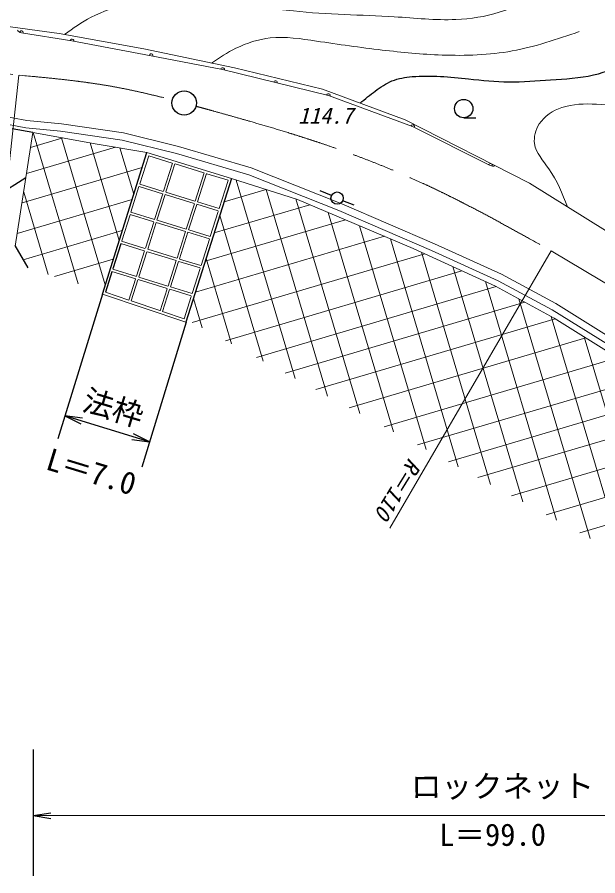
# Model space of a CAD drawing. Units: millimetres, scale not verified. Extents: x 40000 to 680000, y 20000 to 380000.
# Drawn here: x 351067 to 398647, y 237149 to 307538 of the extents above; entities that cross this region are included whole.
import ezdxf
from ezdxf.enums import TextEntityAlignment as Align

# ---------------------------------------------------------------- set-up
doc = ezdxf.new("R2010")
doc.units = ezdxf.units.MM
doc.header["$LTSCALE"] = 1000
doc.linetypes.add('CHAIN', pattern=[18.5, 12, -1.5, 3.5, -1.5])
for name, color, linetype, lineweight in [('M-BGD', 7, 'Continuous', 13), ('M-BMK', 2, 'CHAIN', 13), ('M-BMK-SRVR', 3, 'Continuous', 25), ('M-STR-HTXT', 7, 'Continuous', 13), ('M-STR-STR3', 7, 'Continuous', 25)]:
    doc.layers.add(name, color=color, linetype=linetype, lineweight=lineweight)
doc.styles.add('ＭＳ ゴシック', font='')
doc.styles.get('ＭＳ ゴシック').set_extended_font_data('MS Gothic')

# ---------------------------------------------------------------- blocks, each defined once
blk = doc.blocks.new('open_arrow')
at = {"color": 0, "linetype": 'Continuous', "lineweight": -2}
blk.add_lwpolyline([(7.5, 1.25), (0, 0), (7.5, -1.25)], dxfattribs=at)

msp = doc.modelspace()

# ---------------------------------------------------------------- linework, layer by layer
at = {"layer": 'M-BGD'}
for p, q in [((347138, 307197), (354516, 306200)), ((355558, 305593), (351414, 306262)), ((354516, 306200), (361455, 304947)), ((362045, 304379), (355558, 305593)), ((361455, 304947), (368885, 303380)), ((367904, 303249), (362045, 304379)), ((368885, 303380), (376092, 301634)), ((376568, 301115), (367904, 303249)), ((376092, 301634), (382851, 299127)), ((383473, 298562), (376568, 301115)), ((346710, 300012), (351861, 299068)), ((346663, 299411), (351779, 298473)), ((351779, 298473), (354629, 298200)), ((351861, 299068), (354702, 298796)), ((354702, 298796), (359783, 298047)), ((382851, 299127), (393057, 293935)), ((389835, 295381), (383473, 298562)), ((350914, 288766), (352359, 298074)), ((357632, 297135), (352359, 298074)), ((352367, 298073), (356055, 285672)), ((354629, 298200), (359667, 297458)), ((359783, 298047), (364276, 296944)), ((354815, 297637), (352170, 296855)), ((354701, 297657), (358286, 285603)), ((357044, 297240), (359426, 289231)), ((361690, 296437), (357632, 297135)), ((359667, 297458), (364119, 296364)), ((359112, 296880), (351840, 294730)), ((359489, 296815), (360617, 293023)), ((361690, 296437), (368627, 294299)), ((364119, 296364), (370055, 294607)), ((364276, 296944), (370252, 295175)), ((361849, 296171), (361117, 293869)), ((361849, 296171), (363780, 295575)), ((361310, 295227), (351465, 292316)), ((363797, 295570), (363063, 293261)), ((363989, 295511), (363257, 293212)), ((364010, 295504), (366354, 294782)), ((370252, 295175), (377666, 292232)), ((366391, 294771), (365655, 292457)), ((366582, 294712), (365847, 292402)), ((366597, 294707), (368350, 294167)), ((374038, 292597), (368627, 294299)), ((370055, 294607), (377436, 291678)), ((361046, 293648), (360384, 291566)), ((361050, 293661), (362983, 293064)), ((361111, 293851), (363037, 293256)), ((368343, 294143), (367613, 291851)), ((369024, 294174), (373860, 277913)), ((393057, 293935), (399280, 290040)), ((351601, 293188), (353605, 286449)), ((362998, 293059), (362331, 290963)), ((363189, 293000), (362518, 290891)), ((363189, 293000), (365580, 292261)), ((363258, 293188), (365635, 292453)), ((371463, 293407), (368022, 292389)), ((371463, 293407), (376496, 276482)), ((360479, 292584), (351075, 289803)), ((365584, 292234), (364926, 290167)), ((365778, 292184), (365115, 290101)), ((365793, 292195), (367550, 291652)), ((365842, 292389), (367611, 291843)), ((375055, 292166), (367217, 289848)), ((373906, 292653), (379143, 275045)), ((383506, 288583), (374038, 292597)), ((377666, 292232), (385255, 288947)), ((360382, 291559), (362308, 290964)), ((367538, 291614), (366883, 289556)), ((376557, 291536), (381908, 273543)), ((377436, 291678), (385013, 288398)), ((360314, 291347), (359630, 289197)), ((360321, 291369), (362259, 290770)), ((362259, 290736), (361577, 288592)), ((362463, 290716), (361767, 288530)), ((362463, 290707), (364862, 289966)), ((362526, 290897), (364919, 290157)), ((377974, 290929), (366482, 287531)), ((367668, 291272), (371214, 279350)), ((359682, 290045), (351553, 287642)), ((365122, 290095), (366882, 289551)), ((379112, 290446), (384568, 272100)), ((364862, 289966), (364171, 287793)), ((365053, 289906), (364364, 287739)), ((365053, 289907), (366821, 289360)), ((381174, 289572), (365676, 284989)), ((366816, 289345), (366130, 287187)), ((381651, 289369), (387214, 270663)), ((359563, 288987), (361483, 288394)), ((359624, 289178), (361539, 288586)), ((385255, 288947), (390746, 286476)), ((361512, 288387), (360847, 286299)), ((361691, 288291), (361038, 286240)), ((361746, 288313), (364082, 287591)), ((361775, 288513), (364145, 287780)), ((384460, 288146), (365396, 282509)), ((390269, 285485), (383506, 288583)), ((384188, 288271), (389850, 269231)), ((385013, 288398), (390480, 285937)), ((358946, 287703), (354135, 286280)), ((364103, 287580), (363440, 285496)), ((364294, 287521), (363631, 285437)), ((364311, 287520), (366063, 286978)), ((364373, 287710), (366124, 287169)), ((366555, 287760), (368641, 280747)), ((358834, 286695), (360778, 286095)), ((358895, 286886), (360834, 286287)), ((366051, 286939), (365397, 284884)), ((387515, 286746), (368142, 281018)), ((386757, 287094), (392497, 267795)), ((360775, 286070), (360223, 284336)), ((360967, 286015), (360412, 284272)), ((360982, 286031), (363348, 285300)), ((361038, 286223), (363421, 285487)), ((389442, 285864), (395262, 266293)), ((390480, 285937), (394893, 283555)), ((390746, 286476), (395195, 284074)), ((363367, 285267), (362795, 283468)), ((363562, 285222), (362984, 283404)), ((363581, 285228), (365334, 284687)), ((363628, 285423), (365395, 284877)), ((390327, 285453), (370675, 279642)), ((395069, 282867), (390269, 285485)), ((364897, 282523), (358047, 284836)), ((360207, 284342), (358291, 284988)), ((365321, 284646), (364737, 282812)), ((365510, 284464), (366226, 282058)), ((392171, 284448), (398014, 264799)), ((362753, 283482), (360414, 284271)), ((392673, 284174), (373028, 278365)), ((395195, 284074), (406963, 276724)), ((364737, 282812), (362979, 283406)), ((394819, 283003), (400660, 263362)), ((394893, 283555), (406648, 276213)), ((395161, 282809), (375532, 277005)), ((404275, 277108), (395069, 282867)), ((397661, 281246), (378278, 275514)), ((397528, 281329), (403297, 261931)), ((400263, 279618), (381137, 273962)), ((402763, 278054), (383883, 272471)), ((405068, 276611), (386416, 271096)), ((407252, 275245), (388815, 269794)), ((409751, 273681), (391561, 268302)), ((412370, 272058), (394420, 266750)), ((414916, 270508), (397166, 265259))]:
    msp.add_line(p, q, dxfattribs=at)
at = {"layer": 'M-BGD', "lineweight": 25}
for p, q in [((387657, 299295), (388657, 299295)), ((352359, 298074), (350653, 298377)), ((358045, 284836), (361690, 296437)), ((351782, 294358), (348645, 292382)), ((368627, 294299), (364895, 282524)), ((376816, 292909), (375896, 293299)), ((377736, 292519), (378666, 292149)), ((350885, 288812), (351931, 286979)), ((359553, 288956), (358899, 286899)), ((358824, 286664), (358291, 284988))]:
    msp.add_line(p, q, dxfattribs=at)
for centre, radius in [((387657, 300045), 750), ((377281, 292709), 500)]:
    msp.add_circle(centre, radius, dxfattribs=at)
at = {"layer": 'M-BGD'}
for centre, radius, start, end in [((351494, 306756), 500, 215.81946, 260.81946), ((351414, 306262), 150, 350.81946, 170.81946), ((355558, 305593), 150, 349.40266, 170.81946), ((362045, 304379), 150, 349.08412, 169.40266), ((367904, 303249), 150, 346.1593, 169.08412), ((372236, 302182), 150, 346.1593, 166.1593), ((376568, 301115), 150, 339.7108, 166.1593), ((383473, 298562), 150, 333.43495, 159.7108), ((389835, 295381), 150, 333.43495, 153.43495), ((390058, 295828), 500, 243.43495, 288.43495)]:
    msp.add_arc(centre, radius, start, end, dxfattribs=at)
for points, knots in [([(354950, 306122), (355656, 306627), (356361, 307133), (357126, 307531), (358080, 308027), (359125, 308355), (360186, 308563), (361390, 308799), (362613, 308879), (363835, 308895), (365523, 308917), (367209, 308817), (368885, 308637), (370498, 308464), (372102, 308216), (373714, 308047), (375099, 307902), (376489, 307814), (377880, 307752), (379244, 307691), (380609, 307655), (381972, 307568), (383654, 307461), (385334, 307277), (387022, 307347), (388220, 307397), (389422, 307574), (390560, 307937), (391291, 308169), (391994, 308477), (392698, 308784)], [0, 0, 0, 0, 1, 1, 1, 2, 2, 2, 3, 3, 3, 4, 4, 4, 5, 5, 5, 6, 6, 6, 7, 7, 7, 8, 8, 8, 9, 9, 9, 10, 10, 10, 10]), ([(366990, 303780), (367642, 304210), (368294, 304639), (368996, 304988), (369874, 305423), (370831, 305730), (371798, 305835), (373055, 305973), (374330, 305770), (375594, 305577), (377399, 305303), (379182, 305050), (380976, 304840), (382601, 304650), (384234, 304495), (385879, 304435), (387805, 304364), (389746, 304423), (391629, 304766), (393499, 305108), (395310, 305730), (397122, 306351)], [0, 0, 0, 0, 1, 1, 1, 2, 2, 2, 3, 3, 3, 4, 4, 4, 5, 5, 5, 6, 6, 6, 7, 7, 7, 7]), ([(396162, 291992), (395740, 293059), (395318, 294126), (394632, 295106), (394163, 295776), (393570, 296406), (393461, 297169), (393384, 297704), (393545, 298305), (393851, 298786), (394270, 299443), (394963, 299877), (395691, 300123), (396605, 300433), (397575, 300447), (398534, 300402), (399722, 300346), (400893, 300200), (402046, 299956), (403278, 299696), (404489, 299325), (405725, 299064), (406863, 298824), (408022, 298678), (409182, 298618), (410889, 298530), (412600, 298630), (414310, 298730)], [0, 0, 0, 0, 1, 1, 1, 2, 2, 2, 3, 3, 3, 4, 4, 4, 5, 5, 5, 6, 6, 6, 7, 7, 7, 8, 8, 8, 9, 9, 9, 9])]:
    msp.add_open_spline(points, degree=3, knots=knots, dxfattribs=at)
at = {"layer": 'M-BGD', "lineweight": 25}
msp.add_open_spline([(379166, 300494), (379576, 300829), (379985, 301163), (380413, 301483), (380842, 301804), (381290, 302109), (381781, 302308), (382300, 302519), (382867, 302611), (383433, 302662), (384983, 302802), (386519, 302634), (388058, 302474), (389159, 302359), (390261, 302247), (391361, 302238), (392500, 302228), (393638, 302326), (394783, 302403), (395966, 302482), (397157, 302539), (398299, 302804), (399349, 303048), (400358, 303469), (401366, 303889)], degree=3, knots=[0, 0, 0, 0, 1, 1, 1, 2, 2, 2, 3, 3, 3, 4, 4, 4, 5, 5, 5, 6, 6, 6, 7, 7, 7, 8, 8, 8, 8], dxfattribs=at)
at = {"layer": 'M-BMK'}
for p, q in [((315488, 307213), (351225, 302782)), ((394827, 288374), (425752, 269917))]:
    msp.add_line(p, q, dxfattribs=at)
for points, knots in [([(351225, 302782), (352863, 302631), (354500, 302480), (356131, 302270), (356403, 302235), (356674, 302199), (356946, 302161), (357217, 302122), (357488, 302082), (357759, 302040), (358030, 301998), (358300, 301954), (358570, 301907), (359165, 301805), (359757, 301690), (360348, 301566), (360938, 301442), (361527, 301310), (362114, 301170), (362670, 301037), (363225, 300898), (363780, 300758)], [0, 0, 0, 0, 1, 1, 1, 2, 2, 2, 3, 3, 3, 4, 4, 4, 5, 5, 5, 6, 6, 6, 7, 7, 7, 7]), ([(365714, 300231), (365854, 300196), (365994, 300161), (366133, 300124), (366311, 300077), (366487, 300027), (366664, 299977), (366840, 299928), (367017, 299879), (367194, 299830), (367519, 299740), (367845, 299649), (368170, 299557), (368495, 299466), (368820, 299374), (369145, 299282), (369470, 299190), (369795, 299097), (370120, 299004), (372221, 298400), (374314, 297766), (376384, 297060), (379077, 296142), (381732, 295102), (384315, 293913), (387912, 292258), (391370, 290316), (394827, 288374)], [0, 0, 0, 0, 1, 1, 1, 2, 2, 2, 3, 3, 3, 4, 4, 4, 5, 5, 5, 6, 6, 6, 7, 7, 7, 8, 8, 8, 9, 9, 9, 9])]:
    msp.add_open_spline(points, degree=3, knots=knots, dxfattribs=at)
at = {"layer": 'M-BMK-SRVR'}
msp.add_circle((364750, 300503), 1000, dxfattribs=at)
at = {"layer": 'M-STR-HTXT'}
for p, q in [((351204, 302784), (348454, 277879)), ((394827, 288374), (381609, 265661))]:
    msp.add_line(p, q, dxfattribs=at)
at = {"layer": 'M-STR-STR3'}
for p, q in [((358045, 284836), (354399, 272975)), ((364920, 282524), (361274, 270662)), ((361908, 272726), (354978, 274856)), ((352367, 247498), (352367, 237149)), ((352367, 242082), (353816, 242324)), ((352367, 242082), (352961, 242082)), ((352367, 242082), (353816, 241841))]:
    msp.add_line(p, q, dxfattribs=at)
at = {"layer": 'M-STR-STR3', "lineweight": 13}
msp.add_line((352961, 242082), (441467, 242082), dxfattribs=at)

# ---------------------------------------------------------------- block references
at = {"layer": 'M-STR-STR3', "xscale": 193, "yscale": 193}
for p, rotation in [((354978, 274856), 342.9), ((361908, 272726), 162.9)]:
    msp.add_blockref('open_arrow', p, dxfattribs=dict(at, rotation=rotation))

# ---------------------------------------------------------------- texts
at = {"layer": 'M-BGD', "style": 'ＭＳ ゴシック', "oblique": 15}
msp.add_text('114.7', height=1320, dxfattribs=at).set_placement((374089, 298410), align=Align.BOTTOM_LEFT)
at = {"layer": 'M-STR-HTXT', "style": 'ＭＳ ゴシック', "oblique": 15}
msp.add_text('R＝110', height=1320, rotation=238.257, dxfattribs=at).set_placement((382849, 271701), align=Align.BOTTOM_LEFT)
at = {"layer": 'M-STR-STR3', "style": 'ＭＳ ゴシック'}
for s, rotation, p in [('法枠', 343.057, (356131, 274830)), ('L＝7.0', 343.057, (353144, 269974)), ('ロックネット', 0.233, (383341, 243002)), ('L＝99.0', 0.233, (385662, 239033))]:
    msp.add_text(s, height=1833, rotation=rotation, dxfattribs=at).set_placement(p, align=Align.BOTTOM_LEFT)

doc.saveas('drawing.dxf')
